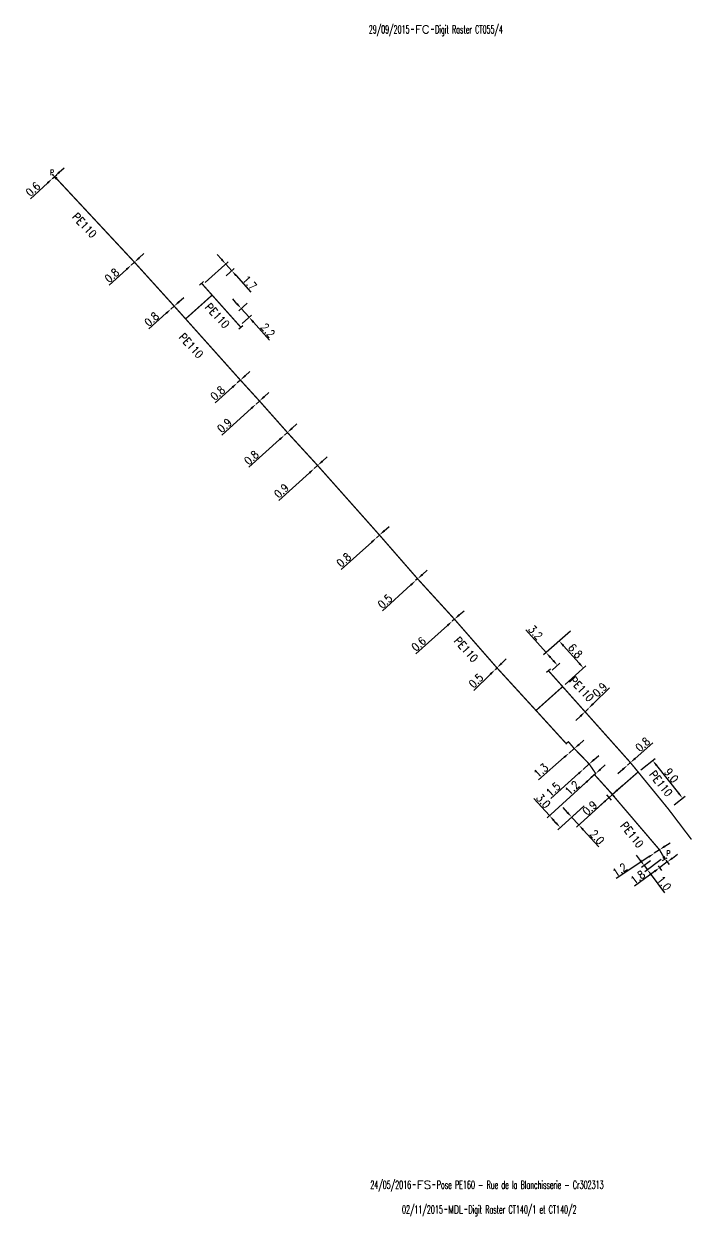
# Model space of a CAD drawing. Header units: millimetres. Extents: x 160996 to 162003, y 120996 to 122000.
# Drawn here: x 161874.9 to 162000.1, y 121765.9 to 121989.3 of the extents above; entities that cross this region are included whole.
import ezdxf
from ezdxf.enums import TextEntityAlignment as Align

# ---------------------------------------------------------------- set-up
doc = ezdxf.new("R2010")
doc.units = ezdxf.units.MM
doc.header["$PDMODE"] = 34
doc.linetypes.add('L_100_PE', pattern=[14, 10, -1.5, 1, -1.5])
doc.layers.get('0').update_dxf_attribs({"linetype": 'CONTINUOUS'})
doc.layers.get('Defpoints').update_dxf_attribs({"linetype": 'CONTINUOUS'})
for name, color, linetype in [('L_140', 3, 'CONTINUOUS'), ('L_300', 7, 'CONTINUOUS'), ('L_340', 7, 'CONTINUOUS'), ('L_910', 7, 'CONTINUOUS')]:
    doc.layers.add(name, color=color, linetype=linetype)
doc.styles.add('G_ROMANS', font='ROMANS.SHX', dxfattribs={"width": 0.75})
doc.styles.get("Standard").update_dxf_attribs({"font": 'romans.shx', "width": 0.85})
doc.dimstyles.get("Standard").update_dxf_attribs({"dimtxt": 1.5, "dimasz": 1.2, "dimexe": 0.625, "dimexo": 0.625, "dimgap": 0.25, "dimtad": 1, "dimdec": 1, "dimzin": 0, "dimdsep": 46, "dimtxsty": 'Standard', "dimcen": -0.5, "dimadec": 0, "dimazin": 0, "dimtfac": 1, "dimtdec": 1, "dimtmove": 0, "dimatfit": 3, "dimfxl": 0, "dimtolj": 1, "dimtzin": 0, "dimarcsym": 0})

# ---------------------------------------------------------------- blocks, each defined once
blk = doc.blocks.new('L_340_07')
at = {"color": 0, "linetype": 'Continuous', "const_width": 0.25, "flags": 128}
blk.add_lwpolyline([(0, 0), (0.35, 0)], dxfattribs=at)
at = {"color": 0, "linetype": 'Continuous', "flags": 128}
blk.add_lwpolyline([(0.35, -0.5), (0.35, 0.5)], dxfattribs=at)
at = {"color": 0, "linetype": 'Continuous', "width": 0.75, "flags": 3}
for tag, p in [('DEF_LEG', (0.72, -3.47)), ('DEF_COUP', (0.72, -5.97)), ('DEF_TYPE', (0.72, -8.47))]:
    blk.add_attdef(tag, text='', height=1.2, dxfattribs=at).set_placement(p, align=Align.MIDDLE)
blk = doc.blocks.new('L_300_12')
at = {"color": 0, "linetype": 'Continuous', "const_width": 0.248, "flags": 128}
blk.add_lwpolyline([(-0.13, 0, 1), (0.13, 0, 1)], format="xyb", close=True, dxfattribs=at)
at = {"linetype": 'Continuous', "style": 'G_ROMANS', "width": 0.75}
blk.add_attdef('P', text='', height=1, dxfattribs=at).set_placement((0, 1.33), align=Align.MIDDLE_CENTER)
at = {"color": 0, "linetype": 'Continuous', "width": 0.75, "flags": 3}
for tag, p in [('DEF_LEG', (0, -5)), ('DEF_COUP', (0, -7.5)), ('DEF_TYPE', (0, -10))]:
    blk.add_attdef(tag, text='', height=1.2, dxfattribs=at).set_placement(p, align=Align.MIDDLE)
blk = doc.blocks.new('GIS_MODF')
at = {"color": 0, "linetype": 'Continuous', "flags": 128}
for points in [[(-2.18, -0.01), (-1.68, -0.01)], [(1.52, -0.01), (2.02, -0.01)]]:
    blk.add_lwpolyline(points, dxfattribs=at)
at = {"color": 0, "linetype": 'Continuous', "width": 0.5}
blk.add_attdef('DATE', text='', height=1.5, dxfattribs=at).set_placement((-2.5, -0.8), align=Align.RIGHT)
at = {"color": 0, "linetype": 'Continuous', "width": 1.771291}
blk.add_attdef('USER', text='', height=1.5, dxfattribs=at).set_placement((-1.51, -0.8), (1.28, -0.8), align=Align.FIT)
at = {"color": 0, "linetype": 'Continuous', "width": 0.5}
blk.add_attdef('DESC', (2.29, -0.8), '', height=1.5, dxfattribs=at)
blk = doc.blocks.new('*D584')
at = {"layer": 'Defpoints', "color": 0, "linetype": 'Continuous', "transparency": 16777216}
for p in [(161903.08, 121936.39), (161902.48, 121935.85), (161902.48, 121935.85)]:
    blk.add_point(p, dxfattribs=at)
at = {"layer": 'L_140', "color": 0, "linetype": 'Continuous', "lineweight": -2, "transparency": 16777216}
for p, q in [((161903.08, 121936.39), (161902.48, 121935.85)), ((161903.97, 121937.19), (161904.86, 121937.99)), ((161901.59, 121935.05), (161898.34, 121932.13))]:
    blk.add_line(p, q, dxfattribs=at)
at = {"layer": 'L_140', "color": 0, "linetype": 'Continuous', "transparency": 16777216}
for points in [[(161903.84, 121937.34), (161904.1, 121937.04), (161903.08, 121936.39)], [(161901.46, 121935.2), (161901.72, 121934.9), (161902.48, 121935.85)]]:
    blk.add_solid(points, dxfattribs=at)
at = {"layer": 'L_140', "color": 0, "linetype": 'Continuous', "transparency": 16777216, "insert": (161898.85, 121933.93), "char_height": 1.5, "attachment_point": 5, "rotation": 41.933}
blk.add_mtext('\\A1;0.8', dxfattribs=at)
blk = doc.blocks.new('*D585')
at = {"layer": 'Defpoints', "color": 0, "linetype": 'Continuous', "transparency": 16777216}
for p in [(161880.23, 121960.27), (161880.23, 121960.27), (161880.96, 121960.36)]:
    blk.add_point(p, dxfattribs=at)
at = {"layer": 'L_340', "color": 0, "linetype": 'Continuous', "lineweight": -2, "transparency": 16777216}
for p, q in [((161880.67, 121960.68), (161880.23, 121960.27)), ((161880.53, 121960.82), (161880.25, 121961.13)), ((161881.55, 121961.49), (161882.44, 121962.3)), ((161879.35, 121959.46), (161876.13, 121956.49))]:
    blk.add_line(p, q, dxfattribs=at)
at = {"layer": 'L_340', "color": 0, "linetype": 'Continuous', "transparency": 16777216}
for points in [[(161881.42, 121961.64), (161881.69, 121961.34), (161880.67, 121960.68)], [(161879.21, 121959.6), (161879.48, 121959.31), (161880.23, 121960.27)]]:
    blk.add_solid(points, dxfattribs=at)
at = {"layer": 'L_340', "color": 0, "linetype": 'Continuous', "transparency": 16777216, "insert": (161876.62, 121958.3), "char_height": 1.5, "attachment_point": 5, "rotation": 42.6632}
blk.add_mtext('\\A1;0.6', dxfattribs=at)
blk = doc.blocks.new('*D586')
at = {"layer": 'Defpoints', "color": 0, "linetype": 'Continuous', "transparency": 16777216}
for p in [(161895.04, 121944.08), (161895.04, 121944.08), (161895.63, 121944.62)]:
    blk.add_point(p, dxfattribs=at)
at = {"layer": 'L_140', "color": 0, "linetype": 'Continuous', "lineweight": -2, "transparency": 16777216}
for p, q in [((161896.52, 121945.42), (161897.41, 121946.23)), ((161894.15, 121943.27), (161890.91, 121940.34)), ((161895.63, 121944.62), (161895.04, 121944.08))]:
    blk.add_line(p, q, dxfattribs=at)
at = {"layer": 'L_140', "color": 0, "linetype": 'Continuous', "transparency": 16777216}
for points in [[(161896.38, 121945.57), (161896.65, 121945.27), (161895.63, 121944.62)], [(161894.01, 121943.42), (161894.28, 121943.13), (161895.04, 121944.08)]]:
    blk.add_solid(points, dxfattribs=at)
at = {"layer": 'L_140', "color": 0, "linetype": 'Continuous', "transparency": 16777216, "insert": (161891.41, 121942.14), "char_height": 1.5, "attachment_point": 5, "rotation": 42.1867}
blk.add_mtext('\\A1;0.8', dxfattribs=at)
blk = doc.blocks.new('*D587')
at = {"layer": 'Defpoints', "color": 0, "linetype": 'Continuous', "transparency": 16777216}
for p in [(161914.89, 121921.99), (161914.89, 121921.99), (161915.48, 121922.53)]:
    blk.add_point(p, dxfattribs=at)
at = {"layer": 'L_140', "color": 0, "linetype": 'Continuous', "lineweight": -2, "transparency": 16777216}
for p, q in [((161916.38, 121923.33), (161917.27, 121924.13)), ((161913.99, 121921.19), (161910.73, 121918.28)), ((161915.48, 121922.53), (161914.89, 121921.99))]:
    blk.add_line(p, q, dxfattribs=at)
at = {"layer": 'L_140', "color": 0, "linetype": 'Continuous', "transparency": 16777216}
for points in [[(161916.25, 121923.47), (161916.51, 121923.18), (161915.48, 121922.53)], [(161913.86, 121921.34), (161914.13, 121921.04), (161914.89, 121921.99)]]:
    blk.add_solid(points, dxfattribs=at)
at = {"layer": 'L_140', "color": 0, "linetype": 'Continuous', "transparency": 16777216, "insert": (161911.25, 121920.08), "char_height": 1.5, "attachment_point": 5, "rotation": 41.7969}
blk.add_mtext('\\A1;0.8', dxfattribs=at)
blk = doc.blocks.new('*D588')
at = {"layer": 'Defpoints', "color": 0, "linetype": 'Continuous', "transparency": 16777216}
for p in [(161913.88, 121943), (161912.33, 121941.62), (161908.43, 121940.42)]:
    blk.add_point(p, dxfattribs=at)
at = {"layer": 'L_340', "color": 0, "linetype": 'Continuous', "lineweight": -2, "transparency": 16777216}
for p, q in [((161911.95, 121945.17), (161911.15, 121946.06)), ((161908.89, 121940.83), (161913.21, 121944.69)), ((161912.74, 121944.27), (161913.88, 121943)), ((161912.79, 121942.04), (161914.34, 121943.42)), ((161914.68, 121942.11), (161917.47, 121938.98))]:
    blk.add_line(p, q, dxfattribs=at)
at = {"layer": 'L_340', "color": 0, "linetype": 'Continuous', "transparency": 16777216}
for points in [[(161912.09, 121945.3), (161911.8, 121945.03), (161912.74, 121944.27)], [(161914.83, 121942.24), (161914.53, 121941.98), (161913.88, 121943)]]:
    blk.add_solid(points, dxfattribs=at)
at = {"layer": 'L_340', "color": 0, "linetype": 'Continuous', "transparency": 16777216, "insert": (161917.22, 121940.77), "char_height": 1.5, "attachment_point": 5, "rotation": 311.7669}
blk.add_mtext('\\A1;1.7', dxfattribs=at)
blk = doc.blocks.new('*D589')
at = {"layer": 'Defpoints', "color": 0, "linetype": 'Continuous', "transparency": 16777216}
for p in [(161917.21, 121937.33), (161915.64, 121935.94), (161915.32, 121932.7)]:
    blk.add_point(p, dxfattribs=at)
at = {"layer": 'L_340', "color": 0, "linetype": 'Continuous', "lineweight": -2, "transparency": 16777216}
for p, q in [((161914.84, 121936.83), (161914.04, 121937.73)), ((161916.74, 121936.92), (161915.18, 121935.52)), ((161915.64, 121935.94), (161917.11, 121934.3)), ((161915.79, 121933.12), (161917.57, 121934.71)), ((161917.91, 121933.4), (161920.95, 121929.99))]:
    blk.add_line(p, q, dxfattribs=at)
at = {"layer": 'L_340', "color": 0, "linetype": 'Continuous', "transparency": 16777216}
for points in [[(161914.99, 121936.97), (161914.69, 121936.7), (161915.64, 121935.94)], [(161918.06, 121933.54), (161917.76, 121933.27), (161917.11, 121934.3)]]:
    blk.add_solid(points, dxfattribs=at)
at = {"layer": 'L_340', "color": 0, "linetype": 'Continuous', "transparency": 16777216, "insert": (161920.64, 121931.84), "char_height": 1.5, "attachment_point": 5, "rotation": 311.7669}
blk.add_mtext('\\A1;2.2', dxfattribs=at)
blk = doc.blocks.new('*D590')
at = {"layer": 'Defpoints', "color": 0, "linetype": 'Continuous', "transparency": 16777216}
for p in [(161919.06, 121918.61), (161918.43, 121918.04), (161918.43, 121918.04)]:
    blk.add_point(p, dxfattribs=at)
at = {"layer": 'L_140', "color": 0, "linetype": 'Continuous', "lineweight": -2, "transparency": 16777216}
for p, q in [((161919.06, 121918.61), (161918.43, 121918.04)), ((161919.95, 121919.42), (161920.84, 121920.22)), ((161917.54, 121917.24), (161912.03, 121912.24))]:
    blk.add_line(p, q, dxfattribs=at)
at = {"layer": 'L_140', "color": 0, "linetype": 'Continuous', "transparency": 16777216}
for points in [[(161919.81, 121919.57), (161920.08, 121919.27), (161919.06, 121918.61)], [(161917.4, 121917.38), (161917.67, 121917.09), (161918.43, 121918.04)]]:
    blk.add_solid(points, dxfattribs=at)
at = {"layer": 'L_140', "color": 0, "linetype": 'Continuous', "transparency": 16777216, "insert": (161912.51, 121914.02), "char_height": 1.5, "attachment_point": 5, "rotation": 42.2073}
blk.add_mtext('\\A1;0.9', dxfattribs=at)
blk = doc.blocks.new('*D591')
at = {"layer": 'Defpoints', "color": 0, "linetype": 'Continuous', "transparency": 16777216}
for p in [(161923.73, 121912.2), (161923.73, 121912.2), (161924.29, 121912.71)]:
    blk.add_point(p, dxfattribs=at)
at = {"layer": 'L_140', "color": 0, "linetype": 'Continuous', "lineweight": -2, "transparency": 16777216}
for p, q in [((161925.18, 121913.51), (161926.07, 121914.31)), ((161924.29, 121912.71), (161923.73, 121912.2)), ((161922.84, 121911.4), (161917.06, 121906.19))]:
    blk.add_line(p, q, dxfattribs=at)
at = {"layer": 'L_140', "color": 0, "linetype": 'Continuous', "transparency": 16777216}
for points in [[(161922.7, 121911.55), (161922.97, 121911.25), (161923.73, 121912.2)], [(161925.04, 121913.66), (161925.31, 121913.36), (161924.29, 121912.71)]]:
    blk.add_solid(points, dxfattribs=at)
at = {"layer": 'L_140', "color": 0, "linetype": 'Continuous', "transparency": 16777216, "insert": (161917.56, 121908), "char_height": 1.5, "attachment_point": 5, "rotation": 42.0261}
blk.add_mtext('\\A1;0.8', dxfattribs=at)
blk = doc.blocks.new('*D592')
at = {"layer": 'Defpoints', "color": 0, "linetype": 'Continuous', "transparency": 16777216}
for p in [(161929.32, 121905.96), (161929.32, 121905.96), (161929.95, 121906.53)]:
    blk.add_point(p, dxfattribs=at)
at = {"layer": 'L_140', "color": 0, "linetype": 'Continuous', "lineweight": -2, "transparency": 16777216}
for p, q in [((161930.84, 121907.33), (161931.73, 121908.13)), ((161928.43, 121905.16), (161922.69, 121899.99)), ((161929.95, 121906.53), (161929.32, 121905.96))]:
    blk.add_line(p, q, dxfattribs=at)
at = {"layer": 'L_140', "color": 0, "linetype": 'Continuous', "transparency": 16777216}
for points in [[(161930.71, 121907.48), (161930.98, 121907.18), (161929.95, 121906.53)], [(161928.29, 121905.3), (161928.56, 121905.01), (161929.32, 121905.96)]]:
    blk.add_solid(points, dxfattribs=at)
at = {"layer": 'L_140', "color": 0, "linetype": 'Continuous', "transparency": 16777216, "insert": (161923.17, 121901.77), "char_height": 1.5, "attachment_point": 5, "rotation": 42.0011}
blk.add_mtext('\\A1;0.9', dxfattribs=at)
blk = doc.blocks.new('*D593')
at = {"layer": 'Defpoints', "color": 0, "linetype": 'Continuous', "transparency": 16777216}
for p in [(161940.99, 121892.99), (161940.99, 121892.99), (161941.54, 121893.49)]:
    blk.add_point(p, dxfattribs=at)
at = {"layer": 'L_140', "color": 0, "linetype": 'Continuous', "lineweight": -2, "transparency": 16777216}
for p, q in [((161941.13, 121893.95), (161941.13, 121893.95)), ((161942.44, 121894.29), (161943.33, 121895.09)), ((161940.1, 121892.18), (161934.36, 121887.02)), ((161940.57, 121893.45), (161940.57, 121893.45)), ((161941.54, 121893.49), (161940.99, 121892.99))]:
    blk.add_line(p, q, dxfattribs=at)
at = {"layer": 'L_140', "color": 0, "linetype": 'Continuous', "transparency": 16777216}
for points in [[(161942.3, 121894.44), (161942.57, 121894.14), (161941.54, 121893.49)], [(161939.96, 121892.33), (161940.23, 121892.03), (161940.99, 121892.99)]]:
    blk.add_solid(points, dxfattribs=at)
at = {"layer": 'L_140', "color": 0, "linetype": 'Continuous', "transparency": 16777216, "insert": (161934.87, 121888.83), "char_height": 1.5, "attachment_point": 5, "rotation": 41.9985}
blk.add_mtext('\\A1;0.8', dxfattribs=at)
blk = doc.blocks.new('*D594')
at = {"layer": 'Defpoints', "color": 0, "linetype": 'Continuous', "transparency": 16777216}
for p in [(161948.32, 121884.95), (161948.32, 121884.95), (161948.69, 121885.28)]:
    blk.add_point(p, dxfattribs=at)
at = {"layer": 'L_140', "color": 0, "linetype": 'Continuous', "lineweight": -2, "transparency": 16777216}
for p, q in [((161948.69, 121885.28), (161948.32, 121884.95)), ((161949.58, 121886.09), (161950.47, 121886.9)), ((161947.43, 121884.14), (161942.08, 121879.27))]:
    blk.add_line(p, q, dxfattribs=at)
at = {"layer": 'L_140', "color": 0, "linetype": 'Continuous', "transparency": 16777216}
for points in [[(161947.3, 121884.29), (161947.57, 121883.99), (161948.32, 121884.95)], [(161949.44, 121886.24), (161949.71, 121885.94), (161948.69, 121885.28)]]:
    blk.add_solid(points, dxfattribs=at)
at = {"layer": 'L_140', "color": 0, "linetype": 'Continuous', "transparency": 16777216, "insert": (161942.58, 121881.07), "char_height": 1.5, "attachment_point": 5, "rotation": 42.3145}
blk.add_mtext('\\A1;0.5', dxfattribs=at)
blk = doc.blocks.new('*D595')
at = {"layer": 'Defpoints', "color": 0, "linetype": 'Continuous', "transparency": 16777216}
for p in [(161955.18, 121877.35), (161955.18, 121877.35), (161955.59, 121877.72)]:
    blk.add_point(p, dxfattribs=at)
at = {"layer": 'L_140', "color": 0, "linetype": 'Continuous', "lineweight": -2, "transparency": 16777216}
for p, q in [((161956.48, 121878.52), (161957.38, 121879.32)), ((161954.28, 121876.55), (161948.38, 121871.26)), ((161955.59, 121877.72), (161955.18, 121877.35))]:
    blk.add_line(p, q, dxfattribs=at)
at = {"layer": 'L_140', "color": 0, "linetype": 'Continuous', "transparency": 16777216}
for points in [[(161956.35, 121878.67), (161956.62, 121878.37), (161955.59, 121877.72)], [(161954.15, 121876.7), (161954.42, 121876.4), (161955.18, 121877.35)]]:
    blk.add_solid(points, dxfattribs=at)
at = {"layer": 'L_140', "color": 0, "linetype": 'Continuous', "transparency": 16777216, "insert": (161948.89, 121873.07), "char_height": 1.5, "attachment_point": 5, "rotation": 41.8277}
blk.add_mtext('\\A1;0.6', dxfattribs=at)
blk = doc.blocks.new('*D596')
at = {"layer": 'Defpoints', "color": 0, "linetype": 'Continuous', "transparency": 16777216}
for p in [(161977.77, 121875.92), (161975.22, 121873.64), (161975.86, 121865.09)]:
    blk.add_point(p, dxfattribs=at)
at = {"layer": 'L_140', "color": 0, "linetype": 'Continuous', "lineweight": -2, "transparency": 16777216}
for p, q in [((161977.3, 121875.5), (161974.76, 121873.23)), ((161978.96, 121869.47), (161976.02, 121872.75)), ((161976.32, 121865.5), (161980.22, 121868.99))]:
    blk.add_line(p, q, dxfattribs=at)
at = {"layer": 'L_140', "color": 0, "linetype": 'Continuous', "transparency": 16777216}
for points in [[(161976.17, 121872.88), (161975.87, 121872.61), (161975.22, 121873.64)], [(161979.11, 121869.6), (161978.81, 121869.33), (161979.76, 121868.57)]]:
    blk.add_solid(points, dxfattribs=at)
at = {"layer": 'L_140', "color": 0, "linetype": 'Continuous', "transparency": 16777216, "insert": (161978.24, 121871.77), "char_height": 1.5, "attachment_point": 5, "rotation": 311.8063}
blk.add_mtext('\\A1;6.8', dxfattribs=at)
blk = doc.blocks.new('*D597')
at = {"layer": 'Defpoints', "color": 0, "linetype": 'Continuous', "transparency": 16777216}
for p in [(161977.78, 121875.92), (161972.77, 121871.46), (161973.45, 121867.79)]:
    blk.add_point(p, dxfattribs=at)
at = {"layer": 'L_340', "color": 0, "linetype": 'Continuous', "lineweight": -2, "transparency": 16777216}
for p, q in [((161972.77, 121871.46), (161968.97, 121875.74)), ((161977.31, 121875.51), (161972.3, 121871.05)), ((161974.1, 121869.97), (161973.57, 121870.57)), ((161973.92, 121868.2), (161975.36, 121869.49))]:
    blk.add_line(p, q, dxfattribs=at)
at = {"layer": 'L_340', "color": 0, "linetype": 'Continuous', "transparency": 16777216}
for points in [[(161973.72, 121870.7), (161973.42, 121870.44), (161972.77, 121871.46)], [(161974.25, 121870.1), (161973.95, 121869.84), (161974.9, 121869.08)]]:
    blk.add_solid(points, dxfattribs=at)
at = {"layer": 'L_340', "color": 0, "linetype": 'Continuous', "transparency": 16777216, "insert": (161970.77, 121875.22), "char_height": 1.5, "attachment_point": 5, "rotation": 311.691}
blk.add_mtext('\\A1;3.2', dxfattribs=at)
blk = doc.blocks.new('*D598')
at = {"layer": 'Defpoints', "color": 0, "linetype": 'Continuous', "transparency": 16777216}
for p in [(161980.05, 121860.39), (161980.69, 121861.01), (161980.69, 121861.01)]:
    blk.add_point(p, dxfattribs=at)
at = {"layer": 'L_140', "color": 0, "linetype": 'Continuous', "lineweight": -2, "transparency": 16777216}
for p, q in [((161981.55, 121861.85), (161984.63, 121864.86)), ((161980.05, 121860.39), (161980.69, 121861.01)), ((161979.19, 121859.55), (161978.33, 121858.71))]:
    blk.add_line(p, q, dxfattribs=at)
at = {"layer": 'L_140', "color": 0, "linetype": 'Continuous', "transparency": 16777216}
for points in [[(161979.05, 121859.69), (161979.33, 121859.4), (161980.05, 121860.39)], [(161981.41, 121862), (161981.69, 121861.71), (161980.69, 121861.01)]]:
    blk.add_solid(points, dxfattribs=at)
at = {"layer": 'L_140', "color": 0, "linetype": 'Continuous', "transparency": 16777216, "insert": (161982.82, 121864.49), "char_height": 1.5, "attachment_point": 5, "rotation": 44.3138}
blk.add_mtext('\\A1;0.9', dxfattribs=at)
blk = doc.blocks.new('*D599')
at = {"layer": 'Defpoints', "color": 0, "linetype": 'Continuous', "transparency": 16777216}
for p in [(161990, 121849.09), (161996.24, 121842.55), (161998.32, 121844.2)]:
    blk.add_point(p, dxfattribs=at)
at = {"layer": 'L_140', "color": 0, "linetype": 'Continuous', "lineweight": -2, "transparency": 16777216}
for p, q in [((161990.49, 121849.48), (161993.21, 121851.64)), ((161993.46, 121850.31), (161997.57, 121845.14)), ((161996.73, 121842.94), (161998.8, 121844.59))]:
    blk.add_line(p, q, dxfattribs=at)
at = {"layer": 'L_140', "color": 0, "linetype": 'Continuous', "transparency": 16777216}
for points in [[(161993.62, 121850.43), (161993.31, 121850.18), (161992.72, 121851.25)], [(161997.73, 121845.26), (161997.41, 121845.02), (161998.32, 121844.2)]]:
    blk.add_solid(points, dxfattribs=at)
at = {"layer": 'L_140', "color": 0, "linetype": 'Continuous', "transparency": 16777216, "insert": (161996.23, 121848.44), "char_height": 1.5, "attachment_point": 5, "rotation": 308.454}
blk.add_mtext('\\A1;9.0', dxfattribs=at)
blk = doc.blocks.new('*D600')
at = {"layer": 'Defpoints', "color": 0, "linetype": 'Continuous', "transparency": 16777216}
for p in [(161988, 121850.35), (161988, 121850.35), (161988.56, 121850.85)]:
    blk.add_point(p, dxfattribs=at)
at = {"layer": 'L_140', "color": 0, "linetype": 'Continuous', "lineweight": -2, "transparency": 16777216}
for p, q in [((161989.46, 121851.65), (161992.73, 121854.55)), ((161988.15, 121851.32), (161988.15, 121851.32)), ((161987.11, 121849.56), (161986.21, 121848.76)), ((161987.59, 121850.82), (161987.59, 121850.82)), ((161988, 121850.35), (161988.56, 121850.85))]:
    blk.add_line(p, q, dxfattribs=at)
at = {"layer": 'L_140', "color": 0, "linetype": 'Continuous', "transparency": 16777216}
for points in [[(161989.33, 121851.8), (161989.59, 121851.5), (161988.56, 121850.85)], [(161986.97, 121849.71), (161987.24, 121849.41), (161988, 121850.35)]]:
    blk.add_solid(points, dxfattribs=at)
at = {"layer": 'L_140', "color": 0, "linetype": 'Continuous', "transparency": 16777216, "insert": (161990.88, 121854.24), "char_height": 1.5, "attachment_point": 5, "rotation": 41.5932}
blk.add_mtext('\\A1;0.8', dxfattribs=at)
blk = doc.blocks.new('*D601')
at = {"layer": 'Defpoints', "color": 0, "linetype": 'Continuous', "transparency": 16777216}
for p in [(161983.64, 121845.26), (161984.3, 121845.87), (161984.53, 121844.28)]:
    blk.add_point(p, dxfattribs=at)
at = {"layer": 'L_140', "color": 0, "linetype": 'Continuous', "lineweight": -2, "transparency": 16777216}
for p, q in [((161984.06, 121844.8), (161984.95, 121843.82)), ((161985.2, 121844.89), (161984.53, 121844.28)), ((161984.72, 121845.41), (161985.62, 121844.43)), ((161986.08, 121845.7), (161986.97, 121846.51)), ((161983.65, 121843.48), (161980.47, 121840.57))]:
    blk.add_line(p, q, dxfattribs=at)
at = {"layer": 'L_140', "color": 0, "linetype": 'Continuous', "transparency": 16777216}
for points in [[(161985.95, 121845.85), (161986.22, 121845.55), (161985.2, 121844.89)], [(161983.51, 121843.62), (161983.78, 121843.33), (161984.53, 121844.28)]]:
    blk.add_solid(points, dxfattribs=at)
at = {"layer": 'L_140', "color": 0, "linetype": 'Continuous', "transparency": 16777216, "insert": (161980.94, 121842.35), "char_height": 1.5, "attachment_point": 5, "rotation": 42.4287}
blk.add_mtext('\\A1;0.9', dxfattribs=at)
blk = doc.blocks.new('*D602')
at = {"layer": 'Defpoints', "color": 0, "linetype": 'Continuous', "transparency": 16777216}
for p in [(161985.17, 121844.86), (161980.21, 121843.06), (161977.55, 121840.64)]:
    blk.add_point(p, dxfattribs=at)
at = {"layer": 'L_140', "color": 0, "linetype": 'Continuous', "lineweight": -2, "transparency": 16777216}
for p, q in [((161976.74, 121841.53), (161975.93, 121842.42)), ((161979.75, 121842.64), (161977.08, 121840.22)), ((161984.7, 121844.44), (161978.43, 121838.74)), ((161977.55, 121840.64), (161978.89, 121839.16)), ((161979.7, 121838.27), (161982.64, 121835.04))]:
    blk.add_line(p, q, dxfattribs=at)
at = {"layer": 'L_140', "color": 0, "linetype": 'Continuous', "transparency": 16777216}
for points in [[(161976.89, 121841.66), (161976.59, 121841.39), (161977.55, 121840.64)], [(161979.85, 121838.41), (161979.55, 121838.14), (161978.89, 121839.16)]]:
    blk.add_solid(points, dxfattribs=at)
at = {"layer": 'L_140', "color": 0, "linetype": 'Continuous', "transparency": 16777216, "insert": (161982.31, 121836.88), "char_height": 1.5, "attachment_point": 5, "rotation": 312.251}
blk.add_mtext('\\A1;2.0', dxfattribs=at)
blk = doc.blocks.new('*D603')
at = {"layer": 'Defpoints', "color": 0, "linetype": 'Continuous', "transparency": 16777216}
for p in [(161991.15, 121831.56), (161992.8, 121832.79), (161994.84, 121833.07)]:
    blk.add_point(p, dxfattribs=at)
at = {"layer": 'L_340', "color": 0, "linetype": 'Continuous', "lineweight": -2, "transparency": 16777216}
for p, q in [((161990.43, 121832.53), (161989.72, 121833.49)), ((161992.3, 121832.42), (161990.65, 121831.19)), ((161991.15, 121831.56), (161991.75, 121830.76)), ((161994.34, 121832.69), (161991.25, 121830.39)), ((161992.47, 121829.8), (161994.97, 121826.44))]:
    blk.add_line(p, q, dxfattribs=at)
at = {"layer": 'L_340', "color": 0, "linetype": 'Continuous', "transparency": 16777216}
for points in [[(161990.59, 121832.65), (161990.27, 121832.41), (161991.15, 121831.56)], [(161992.63, 121829.92), (161992.31, 121829.68), (161991.75, 121830.76)]]:
    blk.add_solid(points, dxfattribs=at)
at = {"layer": 'L_340', "color": 0, "linetype": 'Continuous', "transparency": 16777216, "insert": (161994.88, 121828.24), "char_height": 1.5, "attachment_point": 5, "rotation": 306.7039}
blk.add_mtext('\\A1;1.0', dxfattribs=at)
blk = doc.blocks.new('*D604')
at = {"layer": 'Defpoints', "color": 0, "linetype": 'Continuous', "transparency": 16777216}
for p in [(161993.4, 121831.99), (161994.02, 121831.16), (161994.84, 121833.07)]:
    blk.add_point(p, dxfattribs=at)
at = {"layer": 'L_340', "color": 0, "linetype": 'Continuous', "lineweight": -2, "transparency": 16777216}
for p, q in [((161996.42, 121832.95), (161997.38, 121833.67)), ((161993.77, 121831.49), (161994.39, 121830.65)), ((161995.46, 121832.23), (161994.02, 121831.16)), ((161995.21, 121832.56), (161995.83, 121831.73)), ((161993.06, 121830.44), (161989.34, 121827.67))]:
    blk.add_line(p, q, dxfattribs=at)
at = {"layer": 'L_340', "color": 0, "linetype": 'Continuous', "transparency": 16777216}
for points in [[(161992.94, 121830.6), (161993.17, 121830.28), (161994.02, 121831.16)], [(161996.3, 121833.11), (161996.54, 121832.79), (161995.46, 121832.23)]]:
    blk.add_solid(points, dxfattribs=at)
at = {"layer": 'L_340', "color": 0, "linetype": 'Continuous', "transparency": 16777216, "insert": (161989.94, 121829.36), "char_height": 1.5, "attachment_point": 5, "rotation": 36.7039}
blk.add_mtext('\\A1;1.8', dxfattribs=at)
blk = doc.blocks.new('*D605')
at = {"layer": 'Defpoints', "color": 0, "linetype": 'Continuous', "transparency": 16777216}
for p in [(161993.01, 121833.85), (161993.01, 121833.85), (161994.01, 121834.51)]:
    blk.add_point(p, dxfattribs=at)
at = {"layer": 'L_140', "color": 0, "linetype": 'Continuous', "lineweight": -2, "transparency": 16777216}
for p, q in [((161995.01, 121835.18), (161996.01, 121835.84)), ((161994.01, 121834.51), (161993.01, 121833.85)), ((161992.01, 121833.18), (161985.88, 121829.11))]:
    blk.add_line(p, q, dxfattribs=at)
at = {"layer": 'L_140', "color": 0, "linetype": 'Continuous', "transparency": 16777216}
for points in [[(161991.9, 121833.35), (161992.12, 121833.02), (161993.01, 121833.85)], [(161994.9, 121835.34), (161995.12, 121835.01), (161994.01, 121834.51)]]:
    blk.add_solid(points, dxfattribs=at)
at = {"layer": 'L_140', "color": 0, "linetype": 'Continuous', "transparency": 16777216, "insert": (161986.57, 121830.77), "char_height": 1.5, "attachment_point": 5, "rotation": 33.6141}
blk.add_mtext('\\A1;1.2', dxfattribs=at)
blk = doc.blocks.new('*D606')
at = {"layer": 'Defpoints', "color": 0, "linetype": 'Continuous', "transparency": 16777216}
for p in [(161982.06, 121848.79), (161980.37, 121843.2), (161975.4, 121838.7)]:
    blk.add_point(p, dxfattribs=at)
at = {"layer": 'L_140', "color": 0, "linetype": 'Continuous', "lineweight": -2, "transparency": 16777216}
for p, q in [((161981.6, 121848.37), (161972.93, 121840.5)), ((161973.39, 121840.92), (161970.45, 121844.15)), ((161979.91, 121842.78), (161974.94, 121838.27)), ((161974.6, 121839.58), (161974.19, 121840.03))]:
    blk.add_line(p, q, dxfattribs=at)
at = {"layer": 'L_140', "color": 0, "linetype": 'Continuous', "transparency": 16777216}
for points in [[(161974.34, 121840.16), (161974.05, 121839.89), (161973.39, 121840.92)], [(161974.75, 121839.72), (161974.45, 121839.45), (161975.4, 121838.7)]]:
    blk.add_solid(points, dxfattribs=at)
at = {"layer": 'L_140', "color": 0, "linetype": 'Continuous', "transparency": 16777216, "insert": (161972.25, 121843.65), "char_height": 1.5, "attachment_point": 5, "rotation": 312.251}
blk.add_mtext('\\A1;3.0', dxfattribs=at)
blk = doc.blocks.new('*D607')
at = {"layer": 'Defpoints', "color": 0, "linetype": 'Continuous', "transparency": 16777216}
for p in [(161981.17, 121847.99), (161981.17, 121847.99), (161982.06, 121848.79)]:
    blk.add_point(p, dxfattribs=at)
at = {"layer": 'L_140', "color": 0, "linetype": 'Continuous', "lineweight": -2, "transparency": 16777216}
for p, q in [((161982.95, 121849.6), (161983.84, 121850.41)), ((161980.28, 121847.18), (161977.18, 121844.36)), ((161982.06, 121848.79), (161981.17, 121847.99))]:
    blk.add_line(p, q, dxfattribs=at)
at = {"layer": 'L_140', "color": 0, "linetype": 'Continuous', "transparency": 16777216}
for points in [[(161982.82, 121849.75), (161983.08, 121849.45), (161982.06, 121848.79)], [(161980.15, 121847.33), (161980.42, 121847.03), (161981.17, 121847.99)]]:
    blk.add_solid(points, dxfattribs=at)
at = {"layer": 'L_140', "color": 0, "linetype": 'Continuous', "transparency": 16777216, "insert": (161977.62, 121846.11), "char_height": 1.5, "attachment_point": 5, "rotation": 42.251}
blk.add_mtext('\\A1;1.2', dxfattribs=at)
blk = doc.blocks.new('*D608')
at = {"layer": 'Defpoints', "color": 0, "linetype": 'Continuous', "transparency": 16777216}
for p in [(161979.73, 121849.59), (161979.73, 121849.59), (161980.84, 121850.59)]:
    blk.add_point(p, dxfattribs=at)
at = {"layer": 'L_140', "color": 0, "linetype": 'Continuous', "lineweight": -2, "transparency": 16777216}
for p, q in [((161981.73, 121851.4), (161982.62, 121852.2)), ((161980.84, 121850.59), (161979.73, 121849.59)), ((161978.84, 121848.79), (161973.64, 121844.1))]:
    blk.add_line(p, q, dxfattribs=at)
at = {"layer": 'L_140', "color": 0, "linetype": 'Continuous', "transparency": 16777216}
for points in [[(161981.6, 121851.55), (161981.87, 121851.25), (161980.84, 121850.59)], [(161978.7, 121848.93), (161978.97, 121848.64), (161979.73, 121849.59)]]:
    blk.add_solid(points, dxfattribs=at)
at = {"layer": 'L_140', "color": 0, "linetype": 'Continuous', "transparency": 16777216, "insert": (161974.08, 121845.84), "char_height": 1.5, "attachment_point": 5, "rotation": 42.0734}
blk.add_mtext('\\A1;1.5', dxfattribs=at)
blk = doc.blocks.new('*D609')
at = {"layer": 'Defpoints', "color": 0, "linetype": 'Continuous', "transparency": 16777216}
for p in [(161978.04, 121853.48), (161977.06, 121852.63), (161977.06, 121852.63)]:
    blk.add_point(p, dxfattribs=at)
at = {"layer": 'L_140', "color": 0, "linetype": 'Continuous', "lineweight": -2, "transparency": 16777216}
for p, q in [((161978.04, 121853.48), (161977.06, 121852.63)), ((161978.95, 121854.27), (161979.85, 121855.05)), ((161976.15, 121851.84), (161971.31, 121847.64))]:
    blk.add_line(p, q, dxfattribs=at)
at = {"layer": 'L_140', "color": 0, "linetype": 'Continuous', "transparency": 16777216}
for points in [[(161978.82, 121854.42), (161979.08, 121854.11), (161978.04, 121853.48)], [(161976.02, 121851.99), (161976.28, 121851.69), (161977.06, 121852.63)]]:
    blk.add_solid(points, dxfattribs=at)
at = {"layer": 'L_140', "color": 0, "linetype": 'Continuous', "transparency": 16777216, "insert": (161971.78, 121849.37), "char_height": 1.5, "attachment_point": 5, "rotation": 40.9489}
blk.add_mtext('\\A1;1.3', dxfattribs=at)
blk = doc.blocks.new('*D610')
at = {"layer": 'Defpoints', "color": 0, "linetype": 'Continuous', "transparency": 16777216}
for p in [(161963.19, 121868.26), (161963.19, 121868.26), (161963.55, 121868.61)]:
    blk.add_point(p, dxfattribs=at)
at = {"layer": 'L_140', "color": 0, "linetype": 'Continuous', "lineweight": -2, "transparency": 16777216}
for p, q in [((161964.41, 121869.44), (161965.28, 121870.28)), ((161962.33, 121867.43), (161959.19, 121864.38)), ((161963.55, 121868.61), (161963.19, 121868.26))]:
    blk.add_line(p, q, dxfattribs=at)
at = {"layer": 'L_140', "color": 0, "linetype": 'Continuous', "transparency": 16777216}
for points in [[(161964.28, 121869.59), (161964.55, 121869.3), (161963.55, 121868.61)], [(161962.19, 121867.57), (161962.47, 121867.28), (161963.19, 121868.26)]]:
    blk.add_solid(points, dxfattribs=at)
at = {"layer": 'L_140', "color": 0, "linetype": 'Continuous', "transparency": 16777216, "insert": (161959.63, 121866.21), "char_height": 1.5, "attachment_point": 5, "rotation": 44.064}
blk.add_mtext('\\A1;0.5', dxfattribs=at)

msp = doc.modelspace()

# ---------------------------------------------------------------- linework, layer by layer
at = {"layer": 'L_140', "linetype": 'L_100_PE', "const_width": 0.25, "flags": 128}
for points in [[(161880.96, 121960.36), (161895.63, 121944.62), (161903.08, 121936.39), (161905.22, 121934), (161915.48, 121922.53), (161919.06, 121918.61), (161924.29, 121912.71), (161929.95, 121906.53), (161941.54, 121893.49), (161948.69, 121885.28), (161955.59, 121877.72), (161963.55, 121868.61), (161970.87, 121860.62), (161976.53, 121854.41), (161976.93, 121854.77), (161978.04, 121853.48), (161980.84, 121850.59), (161982.06, 121848.79), (161981.83, 121848.59), (161984.3, 121845.87), (161985.17, 121844.86), (161994.01, 121834.51), (161994.84, 121833.07)], [(161910.19, 121938.45), (161905.22, 121934)], [(161908.43, 121940.42), (161910.19, 121938.45), (161915.32, 121932.7)], [(162000, 121836.44), (161995.67, 121842.15), (161990, 121849.09), (161988.56, 121850.85), (161980.05, 121860.39), (161975.86, 121865.09), (161973.45, 121867.79)], [(161970.87, 121860.62), (161975.86, 121865.09)], [(161985.17, 121844.86), (161990, 121849.09)]]:
    msp.add_lwpolyline(points, dxfattribs=at)

# ---------------------------------------------------------------- block references
at = {"layer": 'L_300', "ltscale": 0.5}
ref = msp.add_blockref('L_300_12', (161880.96, 121960.36), dxfattribs=dict(at, rotation=35.32649419568519))
ref.add_attrib('P', 'P', dxfattribs={"layer": '0', "linetype": 'Continuous', "height": 1, "style": 'G_ROMANS', "width": 0.75}).set_placement((161880.19, 121961.45), align=Align.MIDDLE_CENTER)
ref = msp.add_blockref('L_300_12', (161994.84, 121833.07), dxfattribs=dict(at, rotation=266.672561373325))
ref.add_attrib('P', 'P', dxfattribs={"layer": '0', "linetype": 'Continuous', "height": 1, "style": 'G_ROMANS', "width": 0.75}).set_placement((161995.69, 121833.86), align=Align.MIDDLE_CENTER)
at = {"layer": 'L_340'}
for p, rotation in [((161880.96, 121960.36), 132.9683099198275), ((161908.43, 121940.42), 131.7669189223187), ((161915.32, 121932.7), 311.7669189223187), ((161973.45, 121867.79), 131.6909681599037), ((161994.84, 121833.07), 299.8641793706201)]:
    msp.add_blockref('L_340_07', p, dxfattribs=dict(at, rotation=rotation))
at = {"layer": 'L_910'}
ref = msp.add_blockref('GIS_MODF', (161949.68, 121988.3), dxfattribs=at)
ref.add_attrib('DATE', '29/09/2015', dxfattribs={"layer": '0', "color": 0, "linetype": 'Continuous', "height": 1.5, "width": 0.5}).set_placement((161947.18, 121987.5), align=Align.RIGHT)
ref.add_attrib('USER', 'FC', dxfattribs={"layer": '0', "color": 0, "linetype": 'Continuous', "height": 1.5, "width": 1.082456}).set_placement((161948.17, 121987.5), (161950.96, 121987.5), align=Align.FIT)
ref.add_attrib('DESC', 'Digit Raster CT055/4', (161951.97, 121987.5), dxfattribs={"layer": '0', "color": 0, "linetype": 'Continuous', "height": 1.5, "width": 0.5})
at = {"layer": 'L_910', "color": 7}
ref = msp.add_blockref('GIS_MODF', (161949.98, 121771.79), dxfattribs=at)
ref.add_attrib('DATE', '24/05/2016', dxfattribs={"layer": '0', "color": 0, "linetype": 'Continuous', "height": 1.5, "width": 0.5}).set_placement((161947.48, 121770.99), align=Align.RIGHT)
ref.add_attrib('USER', 'FS', dxfattribs={"layer": '0', "color": 0, "linetype": 'Continuous', "height": 1.5, "width": 1.113383}).set_placement((161948.48, 121770.99), (161951.26, 121770.99), align=Align.FIT)
ref.add_attrib('DESC', 'Pose PE160 - Rue de la Blanchisserie - Cr302313', (161952.27, 121770.99), dxfattribs={"layer": '0', "color": 0, "linetype": 'Continuous', "height": 1.5, "width": 0.5})
at = {"layer": 'L_910'}
ref = msp.add_blockref('GIS_MODF', (161955.93, 121767.16), dxfattribs=at)
ref.add_attrib('DATE', '02/11/2015', dxfattribs={"layer": '0', "color": 0, "linetype": 'Continuous', "height": 1.5, "width": 0.5}).set_placement((161953.42, 121766.36), align=Align.RIGHT)
ref.add_attrib('USER', 'MDL', dxfattribs={"layer": '0', "color": 0, "linetype": 'Continuous', "height": 1.5, "width": 0.638826}).set_placement((161954.42, 121766.36), (161957.2, 121766.36), align=Align.FIT)
ref.add_attrib('DESC', 'Digit Raster CT140/1 et CT140/2', (161958.21, 121766.36), dxfattribs={"layer": '0', "color": 0, "linetype": 'Continuous', "height": 1.5, "width": 0.5})

# ---------------------------------------------------------------- texts
at = {"layer": 'L_140', "linetype": 'Continuous', "width": 0.85}
for rotation, p in [(312.9683, (161883.87, 121953.01)), (312.9683, (161908.76, 121936.08)), (312.9683, (161903.84, 121930.47)), (311.5545, (161955.4, 121873.61)), (312.9683, (161977.02, 121866.11)), (308.454, (161991.98, 121848.59)), (308.1386, (161986.59, 121839.01))]:
    msp.add_text('PE110', height=1.5, rotation=rotation, dxfattribs=at).set_placement(p)

# ---------------------------------------------------------------- dimensions: what is measured, and where the dimension line sits
at = {"layer": 'L_140', "linetype": 'Continuous'}
for base, p1, p2, angle, override, picture, middle in [((161895.04, 121944.08), (161895.63, 121944.62), (161895.04, 121944.08), 42.1867, {"dimscale": 1, "dimlfac": 1, "dimlunit": 2}, '*D586', (161892.08, 121941.4)), ((161914.89, 121921.99), (161915.48, 121922.53), (161914.89, 121921.99), 41.7969, {"dimscale": 1, "dimlfac": 1, "dimlunit": 2}, '*D587', (161911.92, 121919.34)), ((161963.19, 121868.26), (161963.55, 121868.61), (161963.19, 121868.26), 44.064, {"dimscale": 1, "dimlfac": 1, "dimlunit": 2, "dimatfit": 0}, '*D610', (161960.33, 121865.49)), ((161980.69, 121861.01), (161980.05, 121860.39), (161980.69, 121861.01), 224.3138, {"dimscale": 1, "dimlfac": 1, "dimlunit": 2}, '*D598', (161983.52, 121863.78)), ((161981.17, 121847.99), (161982.06, 121848.79), (161981.17, 121847.99), 42.251, {"dimscale": 1, "dimlfac": 1, "dimlunit": 2}, '*D607', (161978.29, 121845.37))]:
    dim = msp.add_linear_dim(base=base, p1=p1, p2=p2, angle=angle, dimstyle='Standard', override=override, dxfattribs=at)
    dim.commit()
    dim.dimension.update_dxf_attribs({"geometry": picture, "text_midpoint": middle, "dimtype": 160})
for base, p1, p2, angle, picture, middle in [((161902.48, 121935.85), (161903.08, 121936.39), (161902.48, 121935.85), 41.933, '*D584', (161899.52, 121933.19)), ((161918.43, 121918.04), (161919.06, 121918.61), (161918.43, 121918.04), 42.2073, '*D590', (161913.18, 121913.28)), ((161923.73, 121912.2), (161924.29, 121912.71), (161923.73, 121912.2), 42.0261, '*D591', (161918.23, 121907.25)), ((161929.3193, 121905.9581), (161929.951, 121906.5269), (161929.3193, 121905.9581), 42.0011, '*D592', (161923.8435, 121901.0275)), ((161940.99, 121892.99), (161941.54, 121893.49), (161940.99, 121892.99), 41.9985, '*D593', (161935.54, 121888.08)), ((161948.32, 121884.95), (161948.69, 121885.28), (161948.32, 121884.95), 42.3145, '*D594', (161943.26, 121880.33)), ((161955.18, 121877.35), (161955.59, 121877.72), (161955.18, 121877.35), 41.8277, '*D595', (161949.56, 121872.32)), ((161975.22, 121873.64), (161975.86, 121865.09), (161977.77, 121875.92), 311.8063, '*D596', (161977.49, 121871.11)), ((161988, 121850.35), (161988.56, 121850.85), (161988, 121850.35), 41.5932, '*D600', (161991.54, 121853.5)), ((161977.06, 121852.63), (161978.04, 121853.48), (161977.06, 121852.63), 40.9489, '*D609', (161972.44, 121848.62)), ((161979.73, 121849.59), (161980.84, 121850.59), (161979.73, 121849.59), 42.0734, '*D608', (161974.75, 121845.1)), ((161998.32, 121844.2), (161990, 121849.09), (161996.24, 121842.55), 128.454, '*D599', (161995.44, 121847.82)), ((161975.4, 121838.7), (161982.06, 121848.79), (161980.37, 121843.2), 132.251, '*D606', (161971.51, 121842.98)), ((161977.55, 121840.64), (161985.17, 121844.86), (161980.21, 121843.06), 312.251, '*D602', (161981.57, 121836.21)), ((161984.53, 121844.28), (161984.3, 121845.87), (161983.64, 121845.26), 42.4287, '*D601', (161981.61, 121841.62)), ((161993.01, 121833.85), (161994.01, 121834.51), (161993.01, 121833.85), 33.6141, '*D605', (161987.12, 121829.94))]:
    dim = msp.add_linear_dim(base=base, p1=p1, p2=p2, angle=angle, dimstyle='Standard', dxfattribs=at)
    dim.commit()
    dim.dimension.update_dxf_attribs({"geometry": picture, "text_midpoint": middle, "dimtype": 160})
at = {"layer": 'L_340', "linetype": 'Continuous'}
for base, p1, p2, angle, picture, middle in [((161880.23, 121960.27), (161880.96, 121960.36), (161880.23, 121960.27), 42.6632, '*D585', (161877.3, 121957.57)), ((161913.88, 121943), (161908.43, 121940.42), (161912.33, 121941.62), 131.7669, '*D588', (161916.47, 121940.1)), ((161915.64, 121935.94), (161915.32, 121932.7), (161917.21, 121937.33), 311.7669, '*D589', (161919.9, 121931.18)), ((161972.77, 121871.46), (161973.45, 121867.79), (161977.78, 121875.92), 311.691, '*D597', (161970.02, 121874.55)), ((161994.02, 121831.16), (161994.84, 121833.07), (161993.4, 121831.99), 36.7039, '*D604', (161990.54, 121828.56)), ((161991.15, 121831.56), (161994.84, 121833.07), (161992.8, 121832.79), 306.7039, '*D603', (161994.08, 121827.64))]:
    dim = msp.add_linear_dim(base=base, p1=p1, p2=p2, angle=angle, dimstyle='Standard', dxfattribs=at)
    dim.commit()
    dim.dimension.update_dxf_attribs({"geometry": picture, "text_midpoint": middle, "dimtype": 160})

doc.saveas('drawing.dxf')
